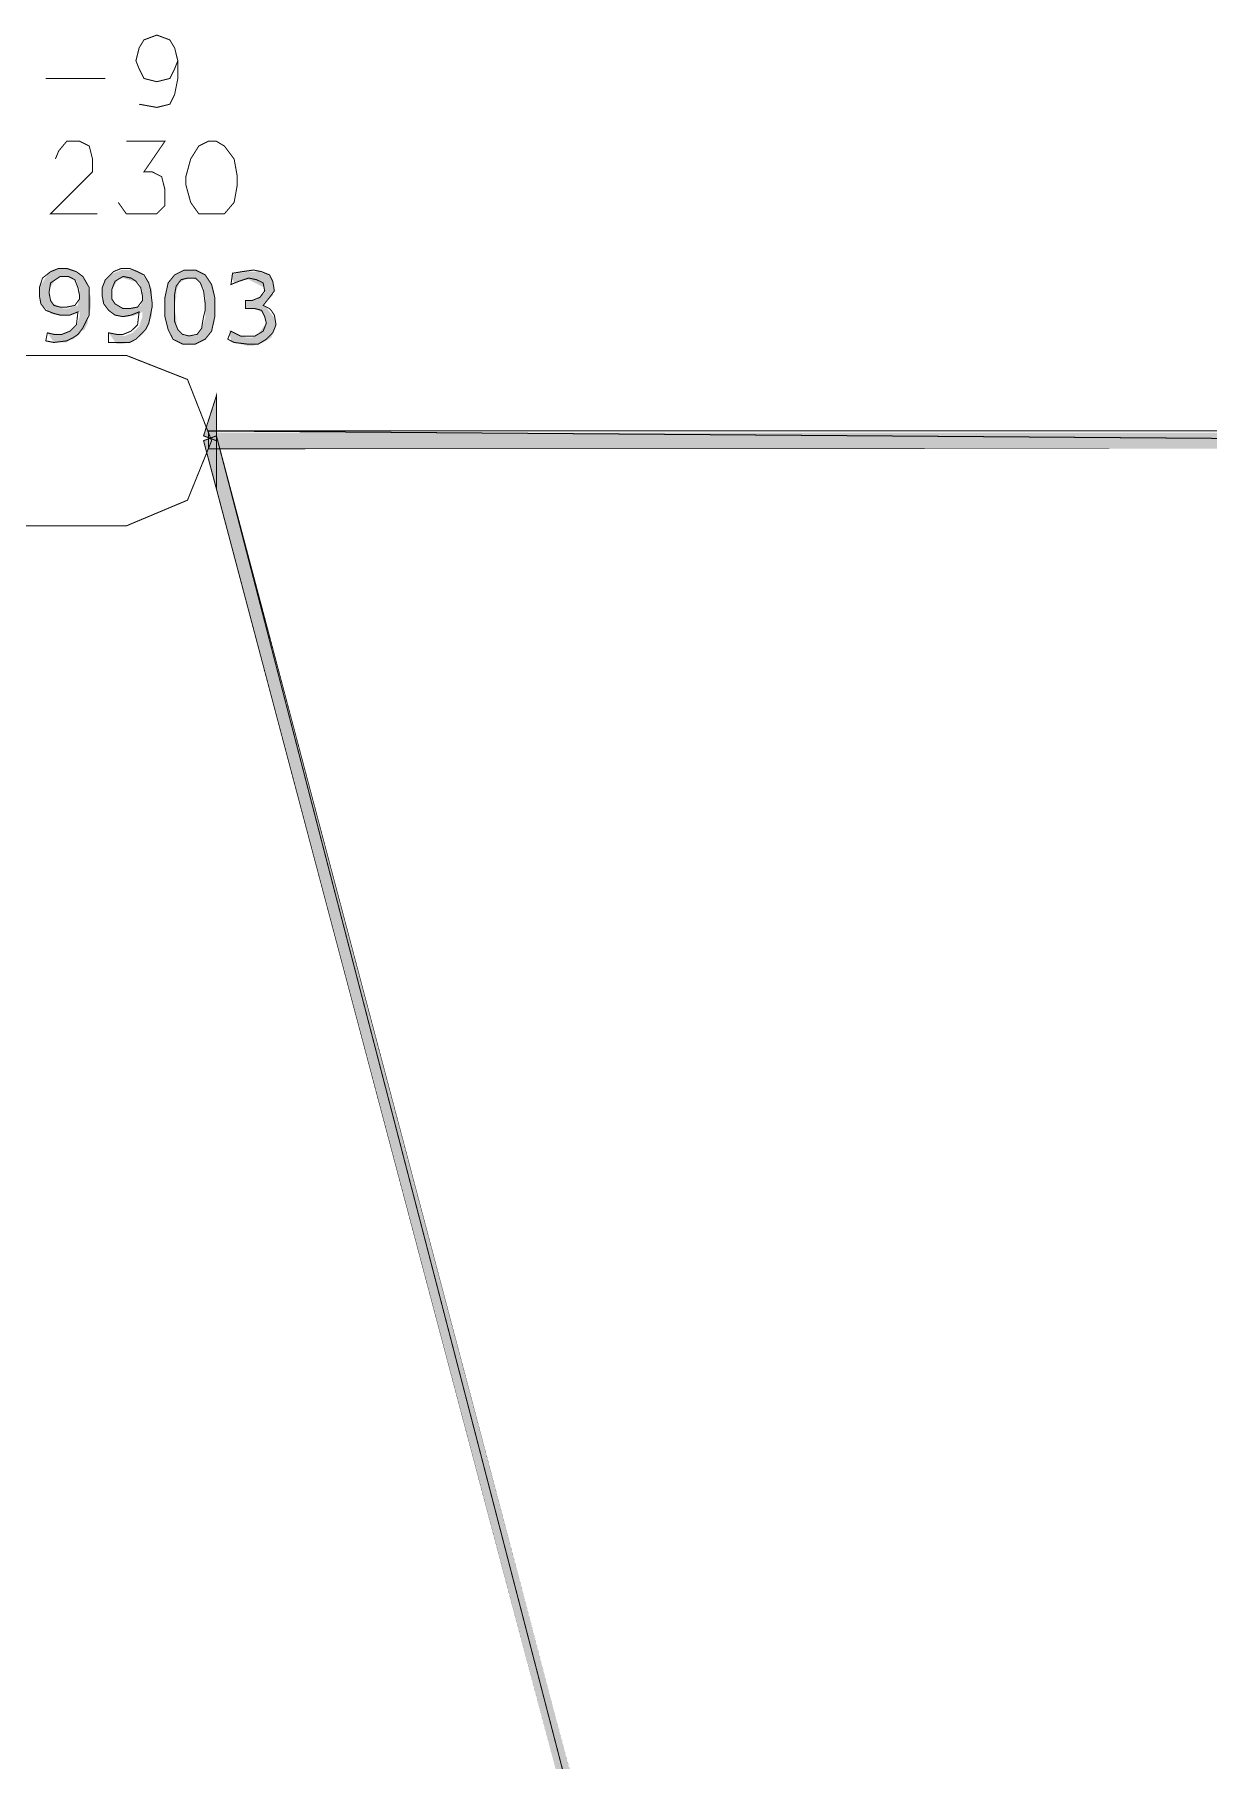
# Model space of a CAD drawing. Header units: millimetres. Extents: x 688550 to 690417, y 7458888 to 7459543.
# Drawn here: x 690234.7 to 690288.7, y 7459269.8 to 7459349.3 of the extents above; entities that cross this region are included whole.
import ezdxf

# ---------------------------------------------------------------- set-up
doc = ezdxf.new("R2010")
doc.units = ezdxf.units.MM
doc.header["$LTSCALE"] = 3
doc.header["$MEASUREMENT"] = 0
doc.layers.add('H', color=7, linetype='Continuous')
doc.layers.add('P', color=7, linetype='Continuous')

msp = doc.modelspace()

# ---------------------------------------------------------------- hatches: boundary and pattern name
at = {"layer": 'H', "linetype": 'Continuous'}
for color, points in [(5, [(690235.557, 7459335.093), (690235.259, 7459335.538), (690235.927, 7459335.466), (690236.296, 7459335.613), (690236.443, 7459335.76), (690236.594, 7459335.836), (690236.741, 7459336.281), (690236.741, 7459336.5), (690236.666, 7459336.798), (690236.741, 7459337.243), (690236.741, 7459337.537), (690236.666, 7459337.688), (690236.594, 7459337.911), (690236.149, 7459338.133), (690235.851, 7459338.133), (690235.628, 7459337.982), (690235.334, 7459337.537), (690235.334, 7459337.243), (690235.406, 7459337.096), (690235.557, 7459336.873), (690235.851, 7459336.722), (690235.998, 7459336.651), (690236.221, 7459336.651), (690236.372, 7459336.722), (690236.666, 7459336.798), (690236.741, 7459336.5), (690236.443, 7459336.428), (690236.296, 7459336.353), (690236.074, 7459336.353), (690235.851, 7459336.353), (690235.704, 7459336.353), (690235.406, 7459336.428), (690235.036, 7459336.798), (690234.889, 7459337.167), (690234.889, 7459337.613), (690235.112, 7459337.982), (690235.259, 7459338.205), (690235.406, 7459338.352), (690235.851, 7459338.503), (690236.221, 7459338.503), (690236.372, 7459338.427), (690236.741, 7459338.28), (690236.964, 7459338.058), (690237.111, 7459337.835), (690237.111, 7459337.688), (690237.258, 7459337.167), (690237.258, 7459336.945), (690237.258, 7459336.722), (690237.187, 7459336.353), (690237.111, 7459336.206), (690237.111, 7459335.983), (690236.964, 7459335.685), (690236.813, 7459335.613), (690236.741, 7459335.466), (690236.443, 7459335.244), (690236.296, 7459335.244), (690236.149, 7459335.093), (690235.851, 7459335.093), (690235.557, 7459335.093)]), (5, [(690238.447, 7459335.021), (690238.073, 7459335.538), (690238.816, 7459335.391), (690239.186, 7459335.538), (690239.333, 7459335.685), (690239.48, 7459335.836), (690239.631, 7459336.281), (690239.631, 7459336.5), (690239.555, 7459336.798), (690239.631, 7459337.167), (690239.631, 7459337.466), (690239.48, 7459337.835), (690238.741, 7459338.058), (690238.518, 7459337.982), (690238.224, 7459337.537), (690238.224, 7459337.243), (690238.224, 7459337.096), (690238.447, 7459336.798), (690238.888, 7459336.651), (690238.963, 7459336.651), (690239.333, 7459336.722), (690239.555, 7459336.798), (690239.631, 7459336.5), (690239.333, 7459336.353), (690238.963, 7459336.281), (690238.741, 7459336.281), (690238.447, 7459336.353), (690238.224, 7459336.428), (690238.073, 7459336.575), (690237.926, 7459336.722), (690237.85, 7459336.945), (690237.779, 7459337.167), (690237.779, 7459337.537), (690237.926, 7459337.982), (690238.073, 7459338.133), (690238.295, 7459338.28), (690238.665, 7459338.427), (690239.039, 7459338.427), (690239.261, 7459338.427), (690239.631, 7459338.205), (690239.925, 7459337.835), (690240.076, 7459337.537), (690240.076, 7459337.167), (690240.076, 7459336.722), (690240.076, 7459336.353), (690240.001, 7459336.13), (690239.925, 7459335.983), (690239.778, 7459335.685), (690239.702, 7459335.538), (690239.555, 7459335.391), (690239.333, 7459335.244), (690239.186, 7459335.168), (690239.039, 7459335.093), (690238.665, 7459335.021), (690238.447, 7459335.021)]), (5, [(690242.075, 7459335.021), (690241.777, 7459335.021), (690241.706, 7459335.391), (690241.928, 7459335.391), (690242.075, 7459335.391), (690242.298, 7459335.613), (690242.445, 7459335.983), (690242.521, 7459336.206), (690242.521, 7459336.5), (690242.521, 7459336.873), (690242.521, 7459337.167), (690242.445, 7459337.613), (690242.222, 7459337.911), (690241.928, 7459338.058), (690241.555, 7459337.982), (690241.332, 7459337.835), (690241.185, 7459337.466), (690241.185, 7459337.167), (690241.114, 7459336.873), (690241.114, 7459336.575), (690241.185, 7459336.281), (690241.185, 7459335.836), (690241.408, 7459335.538), (690241.555, 7459335.391), (690241.706, 7459335.391), (690241.777, 7459335.021), (690241.483, 7459335.021), (690241.114, 7459335.244), (690240.962, 7459335.391), (690240.815, 7459335.685), (690240.668, 7459336.281), (690240.668, 7459337.167), (690240.815, 7459337.835), (690240.962, 7459337.982), (690241.114, 7459338.205), (690241.555, 7459338.427), (690242.147, 7459338.427), (690242.521, 7459338.205), (690242.668, 7459337.982), (690242.815, 7459337.76), (690242.962, 7459337.167), (690242.962, 7459336.281), (690242.815, 7459335.613), (690242.668, 7459335.391), (690242.521, 7459335.244), (690242.075, 7459335.021)]), (5, [(690244.444, 7459334.946), (690244.15, 7459335.021), (690243.705, 7459335.168), (690243.629, 7459335.685), (690243.928, 7459335.466), (690244.444, 7459335.315), (690244.667, 7459335.315), (690244.889, 7459335.391), (690245.335, 7459335.983), (690245.335, 7459336.13), (690245.112, 7459336.5), (690244.814, 7459336.651), (690244.667, 7459336.651), (690244.373, 7459336.651), (690244.373, 7459337.02), (690244.742, 7459337.02), (690244.965, 7459337.096), (690245.259, 7459337.39), (690245.259, 7459337.613), (690244.52, 7459337.982), (690244.297, 7459337.982), (690243.852, 7459337.835), (690243.705, 7459338.205), (690243.999, 7459338.28), (690244.52, 7459338.352), (690244.742, 7459338.352), (690244.965, 7459338.352), (690245.188, 7459338.28), (690245.335, 7459338.28), (690245.629, 7459337.982), (690245.704, 7459337.688), (690245.629, 7459337.243), (690245.188, 7459336.873), (690245.259, 7459336.798), (690245.78, 7459336.13), (690245.78, 7459335.907), (690245.704, 7459335.685), (690245.557, 7459335.315), (690245.188, 7459335.093), (690244.742, 7459334.946), (690244.444, 7459334.946)]), (5, [(690243.037, 7459330.573), (690242.445, 7459330.796), (690243.037, 7459332.648), (690243.037, 7459330.573)]), (5, [(690243.037, 7459328.352), (690242.445, 7459330.573), (690243.037, 7459330.796), (690243.037, 7459328.352)]), (256, [(690354.161, 7459330.204), (690242.668, 7459330.947), (690354.161, 7459330.947), (690354.161, 7459330.204)]), (256, [(690242.668, 7459330.204), (690242.668, 7459330.947), (690354.161, 7459330.204), (690242.668, 7459330.204)]), (5, [(690274.004, 7459211.449), (690243.037, 7459330.796), (690274.004, 7459213.818), (690274.004, 7459211.449)]), (5, [(690274.004, 7459211.449), (690243.037, 7459328.352), (690243.037, 7459330.796), (690274.004, 7459211.449)])]:
    msp.add_hatch(color=color, dxfattribs=at).paths.add_polyline_path(points)

# ---------------------------------------------------------------- linework, layer by layer
at = {"layer": 'P', "color": 5, "const_width": 0.0462}
for points in [[(690241.261, 7459348.058), (690241.114, 7459347.688), (690240.891, 7459347.243), (690240.295, 7459347.096), (690239.702, 7459347.243), (690239.48, 7459347.688), (690239.333, 7459348.058), (690239.48, 7459348.65), (690239.702, 7459349.02), (690240.295, 7459349.242), (690240.891, 7459349.02), (690241.114, 7459348.65), (690241.261, 7459348.058), (690241.261, 7459347.243), (690241.114, 7459346.504), (690240.891, 7459346.059), (690240.295, 7459345.912), (690239.48, 7459346.059)], [(690235.183, 7459347.243), (690237.926, 7459347.243)], [(690235.628, 7459343.539), (690235.78, 7459343.908), (690236.149, 7459344.354), (690236.741, 7459344.354), (690237.187, 7459344.131), (690237.334, 7459343.539), (690237.334, 7459342.947), (690236.964, 7459342.577), (690235.406, 7459341.019), (690237.556, 7459341.019)], [(690238.888, 7459344.354), (690240.668, 7459344.354), (690239.702, 7459342.947), (690240.076, 7459342.947), (690240.517, 7459342.724), (690240.668, 7459342.132), (690240.668, 7459341.762), (690240.668, 7459341.393), (690240.295, 7459341.019), (690239.925, 7459341.019), (690239.333, 7459341.019), (690238.888, 7459341.019), (690238.518, 7459341.54)], [(690242.668, 7459344.354), (690242.222, 7459344.131), (690241.853, 7459343.539), (690241.63, 7459342.724), (690241.63, 7459342.354), (690241.853, 7459341.54), (690242.222, 7459341.019), (690242.668, 7459341.019), (690243.037, 7459341.019), (690243.407, 7459341.019), (690243.852, 7459341.54), (690243.999, 7459342.354), (690243.999, 7459342.724), (690243.852, 7459343.539), (690243.407, 7459344.131), (690243.037, 7459344.354), (690242.668, 7459344.354)], [(690237.187, 7459336.945), (690237.187, 7459337.613), (690236.888, 7459338.133), (690236.594, 7459338.352), (690236.149, 7459338.503), (690235.78, 7459338.503), (690235.406, 7459338.352), (690235.036, 7459338.058), (690234.889, 7459337.613), (690234.889, 7459337.243), (690234.961, 7459336.873), (690235.183, 7459336.575), (690235.557, 7459336.428), (690235.851, 7459336.353), (690236.296, 7459336.353), (690236.666, 7459336.5), (690236.594, 7459335.907), (690236.296, 7459335.613), (690235.927, 7459335.466), (690235.557, 7459335.466), (690235.259, 7459335.538), (690235.183, 7459335.168), (690235.557, 7459335.093), (690236.149, 7459335.168), (690236.443, 7459335.315), (690236.666, 7459335.466), (690236.888, 7459335.76), (690237.035, 7459336.059), (690237.187, 7459336.353), (690237.187, 7459336.798), (690237.187, 7459336.945), (690237.187, 7459336.945)], [(690240.076, 7459336.945), (690240.001, 7459337.537), (690239.925, 7459337.835), (690239.702, 7459338.205), (690239.408, 7459338.352), (690239.039, 7459338.503), (690238.665, 7459338.503), (690238.295, 7459338.352), (690237.926, 7459337.982), (690237.779, 7459337.613), (690237.779, 7459337.243), (690237.85, 7459336.873), (690238.073, 7459336.575), (690238.371, 7459336.353), (690238.741, 7459336.281), (690239.11, 7459336.353), (690239.48, 7459336.5), (690239.408, 7459335.907), (690239.11, 7459335.613), (690238.741, 7459335.466), (690238.447, 7459335.466), (690238.073, 7459335.538), (690238.073, 7459335.093), (690238.371, 7459335.093), (690239.039, 7459335.093), (690239.333, 7459335.244), (690239.555, 7459335.466), (690239.778, 7459335.685), (690239.925, 7459335.983), (690240.001, 7459336.353), (690240.076, 7459336.722), (690240.076, 7459336.945), (690240.076, 7459336.945)], [(690239.631, 7459337.02), (690239.408, 7459336.722), (690239.039, 7459336.651), (690238.741, 7459336.651), (690238.371, 7459336.873), (690238.224, 7459337.096), (690238.224, 7459337.537), (690238.371, 7459337.911), (690238.741, 7459338.133), (690239.11, 7459338.058), (690239.333, 7459337.911), (690239.555, 7459337.613), (690239.631, 7459337.243), (690239.631, 7459337.02), (690239.631, 7459337.02)], [(690242.962, 7459336.722), (690242.962, 7459337.167), (690242.815, 7459337.76), (690242.521, 7459338.205), (690242.075, 7459338.427), (690241.555, 7459338.427), (690241.114, 7459338.205), (690240.815, 7459337.835), (690240.668, 7459337.167), (690240.668, 7459336.722), (690240.668, 7459336.281), (690240.815, 7459335.685), (690241.038, 7459335.244), (690241.483, 7459335.021), (690242.075, 7459335.021), (690242.521, 7459335.244), (690242.815, 7459335.613), (690242.962, 7459336.281), (690242.962, 7459336.722), (690242.962, 7459336.722)], [(690245.482, 7459336.651), (690245.188, 7459336.798), (690245.482, 7459337.167), (690245.704, 7459337.466), (690245.629, 7459337.911), (690245.482, 7459338.205), (690245.112, 7459338.352), (690244.742, 7459338.427), (690244.222, 7459338.352), (690243.781, 7459338.28), (690243.705, 7459337.76), (690244.075, 7459337.911), (690244.52, 7459338.058), (690244.889, 7459337.982), (690245.188, 7459337.835), (690245.259, 7459337.466), (690245.036, 7459337.167), (690244.667, 7459337.02), (690244.373, 7459337.02), (690244.373, 7459336.651), (690244.814, 7459336.651), (690245.112, 7459336.575), (690245.259, 7459336.281), (690245.335, 7459335.983), (690245.188, 7459335.613), (690244.814, 7459335.391), (690244.52, 7459335.391), (690244.15, 7459335.391), (690243.705, 7459335.613), (690243.558, 7459335.244), (690243.852, 7459335.093), (690244.444, 7459335.021), (690244.965, 7459335.021), (690245.335, 7459335.244), (690245.629, 7459335.538), (690245.78, 7459335.907), (690245.704, 7459336.353), (690245.557, 7459336.575), (690245.482, 7459336.651), (690245.482, 7459336.651)], [(690236.741, 7459337.096), (690236.519, 7459336.798), (690236.149, 7459336.722), (690235.851, 7459336.722), (690235.557, 7459336.798), (690235.406, 7459337.02), (690235.334, 7459337.39), (690235.406, 7459337.835), (690235.851, 7459338.133), (690236.221, 7459338.133), (690236.519, 7459337.982), (690236.666, 7459337.613), (690236.741, 7459337.243), (690236.741, 7459337.096), (690236.741, 7459337.096)], [(690242.369, 7459335.76), (690242.147, 7459335.466), (690241.777, 7459335.391), (690241.483, 7459335.466), (690241.261, 7459335.685), (690241.114, 7459336.059), (690241.114, 7459336.575), (690241.114, 7459336.873), (690241.114, 7459337.319), (690241.185, 7459337.688), (690241.408, 7459337.982), (690241.706, 7459338.058), (690242.075, 7459338.058), (690242.298, 7459337.835), (690242.445, 7459337.466), (690242.521, 7459336.873), (690242.521, 7459336.575), (690242.445, 7459336.281), (690242.369, 7459335.836), (690242.369, 7459335.76), (690242.369, 7459335.76)], [(690227.779, 7459334.5), (690238.888, 7459334.5)], [(690238.888, 7459326.651), (690241.706, 7459327.835), (690242.815, 7459330.573), (690241.706, 7459333.392), (690238.888, 7459334.5)], [(690243.037, 7459330.573), (690243.037, 7459332.648), (690242.445, 7459330.796), (690243.037, 7459330.573), (690243.037, 7459330.573)], [(690243.037, 7459328.352), (690243.037, 7459330.796), (690242.445, 7459330.573), (690243.037, 7459328.352), (690243.037, 7459328.352)], [(690274.004, 7459211.449), (690243.037, 7459330.796), (690243.037, 7459328.352), (690274.004, 7459211.449), (690274.004, 7459211.449)], [(690243.037, 7459330.796), (690274.004, 7459211.449), (690274.004, 7459213.893), (690243.037, 7459330.796), (690243.037, 7459330.796)], [(690238.888, 7459326.651), (690227.779, 7459326.651)]]:
    msp.add_lwpolyline(points, dxfattribs=at)
at = {"layer": 'P', "const_width": 0.0462}
for points in [[(690354.089, 7459330.204), (690354.089, 7459331.019), (690242.668, 7459331.019), (690354.089, 7459330.204), (690354.089, 7459330.204)], [(690354.089, 7459330.204), (690242.668, 7459331.019), (690242.668, 7459330.204), (690354.089, 7459330.204), (690354.089, 7459330.204)]]:
    msp.add_lwpolyline(points, dxfattribs=at)

doc.saveas('drawing.dxf')
